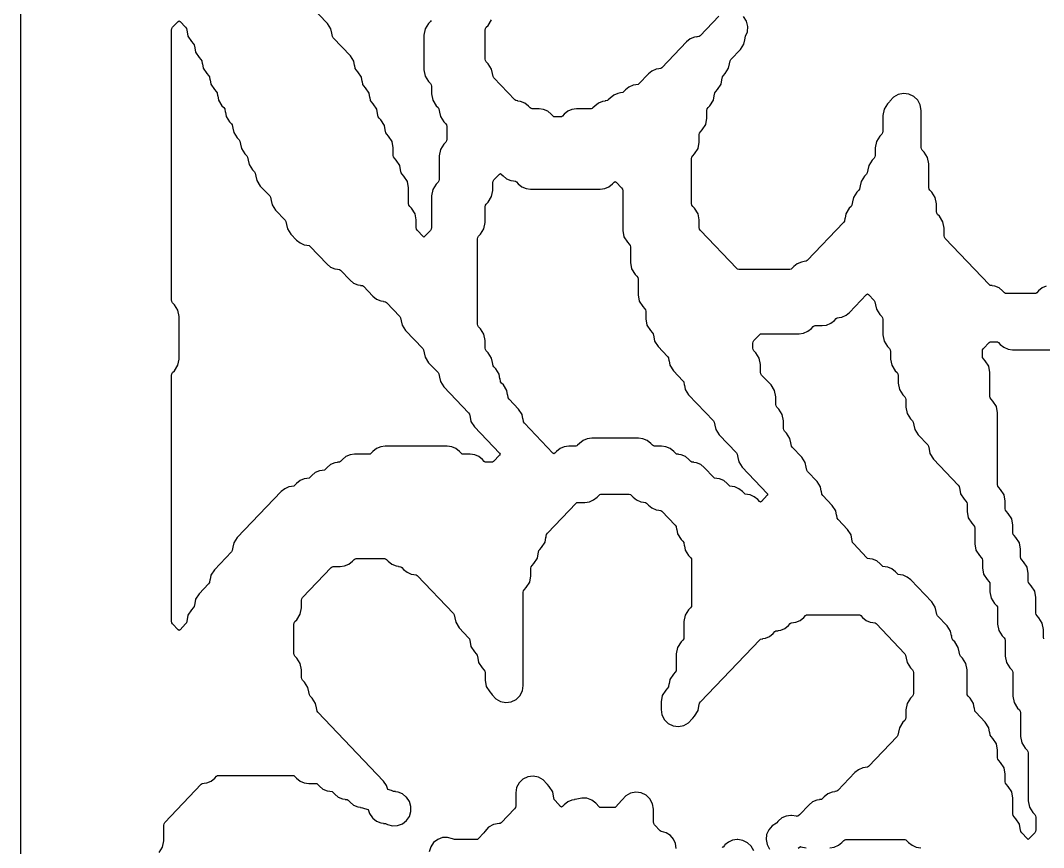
# Model space of a CAD drawing. Header units: millimetres. Extents: x 10 to 410, y 18 to 283.
# Drawn here: x 148 to 178.17, y 231.01 to 255.4 of the extents above; entities that cross this region are included whole.
import ezdxf

# ---------------------------------------------------------------- set-up
doc = ezdxf.new("R2010")
doc.units = ezdxf.units.MM
doc.layers.add('CUT', color=1, linetype='Continuous')

msp = doc.modelspace()

# ---------------------------------------------------------------- linework, layer by layer
at = {"layer": 'CUT'}
for points in [[(190.134, 157), (198.134, 157), (198.134, 160), (211.2679, 160), (211.2679, 280), (198.134, 280), (198.134, 283), (190.134, 283), (190.134, 280), (169.134, 280), (169.134, 283), (161.134, 283), (161.134, 280), (148, 280), (148, 160), (161.134, 160), (161.134, 157), (169.134, 157), (169.134, 160), (190.134, 160)], [(152.9134, 255.0686), (152.9381, 254.9403), (153.0403, 254.7812), (153.095, 254.7238), (153.1194, 254.6858), (153.1369, 254.5946), (153.139, 254.595), (153.1637, 254.4667), (153.2659, 254.3076), (153.3206, 254.2502), (153.345, 254.2122), (153.3625, 254.1211), (153.3646, 254.1215), (153.3893, 253.9932), (153.4915, 253.834), (153.5462, 253.7766), (153.5706, 253.7387), (153.5881, 253.6475), (153.5901, 253.6479), (153.6149, 253.5196), (153.7171, 253.3604), (153.7718, 253.303), (153.7961, 253.2651), (153.8137, 253.1739), (153.8157, 253.1743), (153.8404, 253.046), (153.9427, 252.8869), (153.9973, 252.8295), (154.0217, 252.7915), (154.0393, 252.7004), (154.0413, 252.7007), (154.066, 252.5725), (154.1682, 252.4133), (154.2229, 252.3559), (154.2473, 252.3179), (154.2649, 252.2268), (154.2669, 252.2272), (154.2916, 252.0989), (154.3938, 251.9397), (154.4485, 251.8823), (154.4729, 251.8444), (154.4904, 251.7532), (154.4925, 251.7536), (154.5172, 251.6253), (154.6194, 251.4662), (154.6741, 251.4088), (154.6985, 251.3708), (154.716, 251.2796), (154.7181, 251.28), (154.7428, 251.1517), (154.845, 250.9926), (154.8997, 250.9352), (154.9241, 250.8972), (154.9416, 250.8061), (154.9436, 250.8065), (154.9684, 250.6782), (155.0706, 250.519), (155.3508, 250.2248), (155.3752, 250.1869), (155.3928, 250.0957), (155.3948, 250.0961), (155.4195, 249.9678), (155.5217, 249.8086), (155.802, 249.5145), (155.8264, 249.4765), (155.8439, 249.3853), (155.846, 249.3857), (155.8707, 249.2574), (155.9729, 249.0983), (156.1383, 248.9247), (156.2434, 248.8406), (156.367, 248.7877), (156.4448, 248.7771), (156.4444, 248.7741), (156.5098, 248.7652), (156.535, 248.7451), (157.0406, 248.2143), (157.1457, 248.1303), (157.2694, 248.0773), (157.3471, 248.0667), (157.3467, 248.0637), (157.4121, 248.0549), (157.4373, 248.0347), (157.7174, 247.7407), (157.8224, 247.6567), (157.9461, 247.6037), (158.0239, 247.5932), (158.0235, 247.5902), (158.0889, 247.5813), (158.1141, 247.5612), (158.3941, 247.2672), (158.4992, 247.1831), (158.6229, 247.1301), (158.7006, 247.1196), (158.7002, 247.1166), (158.7656, 247.1077), (158.7908, 247.0876), (159.1858, 246.673), (159.2101, 246.6351), (159.2277, 246.5439), (159.2297, 246.5443), (159.2544, 246.416), (159.3567, 246.2569), (159.8625, 245.7259), (159.8869, 245.6879), (159.9044, 245.5968), (159.9065, 245.5972), (159.9312, 245.4689), (160.0334, 245.3097), (160.3137, 245.0155), (160.3381, 244.9776), (160.3556, 244.8864), (160.3577, 244.8868), (160.3824, 244.7585), (160.4846, 244.5993), (161.216, 243.8316), (161.2404, 243.7936), (161.2579, 243.7025), (161.26, 243.7029), (161.2847, 243.5746), (161.3869, 243.4154), (162.125, 242.6407), (162.1442, 242.6131), (162.125, 242.5855), (161.949, 242.4008), (161.9238, 242.3807), (161.8919, 242.3763), (161.7339, 242.3763), (161.7019, 242.3807), (161.6768, 242.4008), (161.6223, 242.458), (161.5172, 242.542), (161.3936, 242.595), (161.2603, 242.6131), (161.0571, 242.6131), (161.0252, 242.6174), (161, 242.6376), (160.9455, 242.6948), (160.8405, 242.7788), (160.7168, 242.8318), (160.5835, 242.8499), (158.7562, 242.8499), (158.6229, 242.8318), (158.4992, 242.7788), (158.3941, 242.6948), (158.3396, 242.6376), (158.3145, 242.6174), (158.2826, 242.6131), (157.8538, 242.6131), (157.7205, 242.595), (157.5969, 242.542), (157.4918, 242.458), (157.4373, 242.4008), (157.4121, 242.3807), (157.3467, 242.3718), (157.3471, 242.3688), (157.2694, 242.3582), (157.1457, 242.3052), (157.0406, 242.2212), (156.9861, 242.164), (156.961, 242.1439), (156.8956, 242.135), (156.896, 242.132), (156.8182, 242.1214), (156.6945, 242.0685), (156.5895, 241.9844), (156.535, 241.9272), (156.5098, 241.9071), (156.4444, 241.8982), (156.4448, 241.8952), (156.367, 241.8847), (156.2434, 241.8317), (156.1383, 241.7476), (156.0838, 241.6904), (156.0586, 241.6703), (155.9932, 241.6614), (155.9936, 241.6584), (155.9159, 241.6479), (155.7922, 241.5949), (155.6871, 241.5108), (154.3938, 240.1533), (154.2916, 239.9941), (154.2669, 239.8659), (154.2649, 239.8662), (154.2473, 239.7751), (154.2229, 239.7371), (153.7171, 239.2061), (153.6149, 239.047), (153.5901, 238.9187), (153.5881, 238.9191), (153.5706, 238.8279), (153.5462, 238.79), (153.2659, 238.4958), (153.1637, 238.3366), (153.139, 238.2083), (153.1369, 238.2087), (153.1194, 238.1176), (153.095, 238.0796), (153.0403, 238.0222), (152.9381, 237.8631), (152.9134, 237.7348), (152.9114, 237.7352), (152.8938, 237.644), (152.8694, 237.606), (152.7047, 237.4332), (152.6768, 237.412), (152.6488, 237.4332), (152.4841, 237.606), (152.4597, 237.644), (152.4512, 237.6883), (152.4512, 244.9333), (152.4597, 244.9776), (152.4841, 245.0155), (152.5388, 245.0729), (152.641, 245.2321), (152.6768, 245.4178), (152.6768, 246.6752), (152.641, 246.861), (152.5388, 247.0201), (152.4841, 247.0775), (152.4597, 247.1155), (152.4512, 247.1598), (152.4512, 255.1151), (152.4597, 255.1594), (152.4841, 255.1973), (152.6488, 255.3702), (152.6768, 255.3914), (152.7047, 255.3702), (152.8694, 255.1973), (152.8938, 255.1594), (152.9114, 255.0682)], [(161.7001, 245.739), (161.7001, 245.9649), (161.6643, 246.1506), (161.5621, 246.3097), (161.5074, 246.3671), (161.483, 246.4051), (161.4745, 246.4494), (161.4745, 248.9586), (161.483, 249.0029), (161.5074, 249.0409), (161.5621, 249.0983), (161.6643, 249.2574), (161.7001, 249.4432), (161.7001, 249.9058), (161.7086, 249.9501), (161.733, 249.988), (161.7877, 250.0454), (161.8899, 250.2046), (161.9257, 250.3903), (161.9257, 250.6161), (161.9342, 250.6604), (161.9586, 250.6984), (162.1233, 250.8713), (162.1513, 250.8924), (162.1792, 250.8713), (162.2291, 250.819), (162.3341, 250.7349), (162.4578, 250.6819), (162.5356, 250.6714), (162.5352, 250.6684), (162.6006, 250.6595), (162.6257, 250.6394), (162.6802, 250.5822), (162.7853, 250.4981), (162.9089, 250.4452), (163.0422, 250.4271), (165.0952, 250.4271), (165.2285, 250.4452), (165.3521, 250.4981), (165.4572, 250.5822), (165.507, 250.6345), (165.535, 250.6556), (165.563, 250.6345), (165.7277, 250.4616), (165.7521, 250.4236), (165.7606, 250.3793), (165.7606, 249.2064), (165.7964, 249.0207), (165.8986, 248.8615), (165.9533, 248.8041), (165.9776, 248.7661), (165.9862, 248.7218), (165.9862, 248.2592), (166.022, 248.0735), (166.1242, 247.9144), (166.1788, 247.857), (166.2032, 247.819), (166.2118, 247.7747), (166.2118, 247.3121), (166.2475, 247.1264), (166.3497, 246.9672), (166.4044, 246.9098), (166.4288, 246.8718), (166.4373, 246.8275), (166.4373, 246.6017), (166.4731, 246.416), (166.5753, 246.2569), (166.63, 246.1995), (166.6544, 246.1615), (166.672, 246.0703), (166.674, 246.0707), (166.6987, 245.9424), (166.8009, 245.7833), (167.0812, 245.4891), (167.1056, 245.4511), (167.1231, 245.36), (167.1252, 245.3604), (167.1499, 245.2321), (167.2521, 245.0729), (167.5323, 244.7787), (167.5567, 244.7408), (167.5743, 244.6496), (167.5763, 244.65), (167.601, 244.5217), (167.7032, 244.3626), (168.4347, 243.5948), (168.4591, 243.5568), (168.4766, 243.4657), (168.4787, 243.4661), (168.5034, 243.3378), (168.6056, 243.1786), (169.1114, 242.6477), (169.1358, 242.6097), (169.1534, 242.5185), (169.1554, 242.5189), (169.1801, 242.3906), (169.2823, 242.2315), (170.0204, 241.4568), (170.0396, 241.4292), (170.0204, 241.4016), (169.8491, 241.2218), (169.8211, 241.2006), (169.7931, 241.2218), (169.7433, 241.2741), (169.6382, 241.3581), (169.5146, 241.4111), (169.4368, 241.4216), (169.4372, 241.4246), (169.3718, 241.4335), (169.3466, 241.4536), (169.2921, 241.5108), (169.1871, 241.5949), (169.0634, 241.6479), (168.9856, 241.6584), (168.986, 241.6614), (168.9206, 241.6703), (168.8955, 241.6904), (168.841, 241.7476), (168.7359, 241.8317), (168.6122, 241.8847), (168.5345, 241.8952), (168.5349, 241.8982), (168.4695, 241.9071), (168.4443, 241.9272), (168.1642, 242.2212), (168.0591, 242.3052), (167.9355, 242.3582), (167.8577, 242.3688), (167.8581, 242.3718), (167.7927, 242.3807), (167.7675, 242.4008), (167.713, 242.458), (167.608, 242.542), (167.4843, 242.595), (167.4065, 242.6056), (167.4069, 242.6086), (167.3415, 242.6174), (167.3164, 242.6376), (167.2619, 242.6948), (167.1568, 242.7788), (167.0332, 242.8318), (166.8999, 242.8499), (166.6967, 242.8499), (166.6648, 242.8542), (166.6396, 242.8744), (166.5851, 242.9316), (166.4801, 243.0156), (166.3564, 243.0686), (166.2231, 243.0867), (164.8469, 243.0867), (164.7136, 243.0686), (164.59, 243.0156), (164.4849, 242.9316), (164.4304, 242.8744), (164.4052, 242.8542), (164.3733, 242.8499), (164.1702, 242.8499), (164.0369, 242.8318), (163.9132, 242.7788), (163.8081, 242.6948), (163.7583, 242.6425), (163.7303, 242.6213), (163.7024, 242.6425), (162.8609, 243.5257), (162.8365, 243.5637), (162.819, 243.6548), (162.8169, 243.6544), (162.7922, 243.7827), (162.69, 243.9419), (162.4098, 244.2361), (162.3854, 244.274), (162.3678, 244.3652), (162.3658, 244.3648), (162.3411, 244.4931), (162.2389, 244.6522), (162.1842, 244.7096), (162.1598, 244.7476), (162.1422, 244.8388), (162.1402, 244.8384), (162.1155, 244.9667), (162.0133, 245.1258), (161.9586, 245.1832), (161.9342, 245.2212), (161.9166, 245.3123), (161.9146, 245.3119), (161.8899, 245.4402), (161.7877, 245.5994), (161.733, 245.6568), (161.7086, 245.6947)], [(171.3224, 246.32), (171.3769, 246.3772), (171.402, 246.3974), (171.434, 246.4017), (171.6371, 246.4017), (171.7704, 246.4198), (171.8941, 246.4728), (171.9991, 246.5568), (172.0536, 246.614), (172.0788, 246.6341), (172.1442, 246.643), (172.1438, 246.646), (172.2216, 246.6566), (172.3452, 246.7096), (172.4503, 246.7936), (172.9513, 247.3195), (172.9793, 247.3406), (173.0072, 247.3195), (173.1719, 247.1466), (173.1963, 247.1086), (173.2139, 247.0175), (173.2159, 247.0179), (173.2406, 246.8896), (173.3428, 246.7304), (173.3975, 246.673), (173.4219, 246.6351), (173.4304, 246.5908), (173.4304, 246.1282), (173.4662, 245.9424), (173.5684, 245.7833), (173.6231, 245.7259), (173.6475, 245.6879), (173.656, 245.6436), (173.656, 245.4178), (173.6918, 245.2321), (173.794, 245.0729), (173.8487, 245.0155), (173.8731, 244.9776), (173.8816, 244.9333), (173.8816, 244.7074), (173.9174, 244.5217), (174.0196, 244.3626), (174.0743, 244.3052), (174.0986, 244.2672), (174.1072, 244.2229), (174.1072, 243.9971), (174.143, 243.8114), (174.2452, 243.6522), (174.2998, 243.5948), (174.3242, 243.5568), (174.3418, 243.4657), (174.3438, 243.4661), (174.3685, 243.3378), (174.4707, 243.1786), (174.751, 242.8844), (174.7754, 242.8465), (174.793, 242.7553), (174.795, 242.7557), (174.8197, 242.6274), (174.9219, 242.4683), (175.6533, 241.7005), (175.6777, 241.6625), (175.6953, 241.5714), (175.6973, 241.5718), (175.722, 241.4435), (175.8243, 241.2843), (175.8789, 241.2269), (175.9033, 241.189), (175.9118, 241.1447), (175.9118, 240.9189), (175.9476, 240.7331), (176.0498, 240.574), (176.1045, 240.5166), (176.1289, 240.4786), (176.1374, 240.4343), (176.1374, 239.9717), (176.1732, 239.786), (176.2754, 239.6268), (176.3301, 239.5694), (176.3545, 239.5315), (176.363, 239.4872), (176.363, 239.2614), (176.3988, 239.0756), (176.501, 238.9165), (176.5557, 238.8591), (176.5801, 238.8211), (176.5886, 238.7768), (176.5886, 238.551), (176.6244, 238.3653), (176.7266, 238.2061), (176.7813, 238.1487), (176.8056, 238.1108), (176.8142, 238.0664), (176.8142, 237.6039), (176.85, 237.4181), (176.9522, 237.259), (177.0069, 237.2016), (177.0312, 237.1636), (177.0398, 237.1193), (177.0398, 236.6567), (177.0755, 236.471), (177.1778, 236.3118), (177.2324, 236.2544), (177.2568, 236.2165), (177.2653, 236.1722), (177.2653, 235.4728), (177.3011, 235.287), (177.4033, 235.1279), (177.458, 235.0705), (177.4824, 235.0325), (177.4909, 234.9882), (177.4909, 234.2888), (177.5267, 234.1031), (177.6289, 233.944), (177.6836, 233.8866), (177.708, 233.8486), (177.7165, 233.8043), (177.7165, 232.3945), (177.7523, 232.2088), (177.8545, 232.0497), (177.9092, 231.9923), (177.9336, 231.9543), (177.9421, 231.91), (177.9421, 231.5319), (177.9336, 231.4876), (177.9092, 231.4496), (177.7445, 231.2767), (177.7165, 231.2556), (177.6885, 231.2767), (177.5238, 231.4496), (177.4995, 231.4876), (177.4819, 231.5787), (177.4799, 231.5783), (177.4552, 231.7066), (177.3529, 231.8658), (177.2983, 231.9232), (177.2739, 231.9611), (177.2653, 232.0054), (177.2653, 232.468), (177.2296, 232.6538), (177.1274, 232.8129), (177.0727, 232.8703), (177.0483, 232.9083), (177.0398, 232.9526), (177.0398, 233.1784), (177.004, 233.3641), (176.9018, 233.5233), (176.8471, 233.5807), (176.8227, 233.6186), (176.8142, 233.6629), (176.8142, 233.8887), (176.7784, 234.0745), (176.6762, 234.2336), (176.6215, 234.291), (176.5971, 234.329), (176.5796, 234.4202), (176.5775, 234.4198), (176.5528, 234.5481), (176.4506, 234.7072), (176.1703, 235.0014), (176.146, 235.0394), (176.1284, 235.1305), (176.1264, 235.1301), (176.1017, 235.2584), (175.9994, 235.4176), (175.9448, 235.475), (175.9204, 235.5129), (175.9118, 235.5572), (175.9118, 236.2566), (175.8761, 236.4423), (175.7739, 236.6015), (175.7192, 236.6589), (175.6948, 236.6969), (175.6772, 236.788), (175.6752, 236.7876), (175.6505, 236.9159), (175.5483, 237.0751), (175.4936, 237.1325), (175.4692, 237.1704), (175.4517, 237.2616), (175.4496, 237.2612), (175.4249, 237.3895), (175.3227, 237.5486), (175.0424, 237.8428), (175.018, 237.8808), (175.0005, 237.972), (174.9984, 237.9716), (174.9737, 238.0999), (174.8715, 238.259), (174.255, 238.9062), (174.1499, 238.9902), (174.0262, 239.0432), (173.9485, 239.0538), (173.9489, 239.0568), (173.8835, 239.0656), (173.8583, 239.0858), (173.8038, 239.143), (173.6987, 239.227), (173.5751, 239.28), (173.4973, 239.2906), (173.4977, 239.2936), (173.4323, 239.3024), (173.4071, 239.3226), (173.3526, 239.3798), (173.2476, 239.4638), (173.1239, 239.5168), (173.0461, 239.5273), (173.0465, 239.5303), (172.9811, 239.5392), (172.956, 239.5593), (172.561, 239.9739), (172.5366, 240.0119), (172.5191, 240.103), (172.517, 240.1026), (172.4923, 240.2309), (172.3901, 240.3901), (172.1098, 240.6843), (172.0855, 240.7222), (172.0679, 240.8134), (172.0659, 240.813), (172.0412, 240.9413), (171.9389, 241.1004), (171.6587, 241.3946), (171.6343, 241.4326), (171.6167, 241.5237), (171.6147, 241.5234), (171.59, 241.6516), (171.4878, 241.8108), (171.2075, 242.105), (171.1831, 242.1429), (171.1656, 242.2341), (171.1635, 242.2337), (171.1388, 242.362), (171.0366, 242.5212), (170.7563, 242.8153), (170.732, 242.8533), (170.7144, 242.9445), (170.7124, 242.9441), (170.6877, 243.0724), (170.5854, 243.2315), (170.5308, 243.2889), (170.5064, 243.3269), (170.4978, 243.3712), (170.4978, 243.597), (170.4621, 243.7827), (170.3599, 243.9419), (170.3052, 243.9993), (170.2808, 244.0372), (170.2723, 244.0815), (170.2723, 244.3074), (170.2365, 244.4931), (170.1343, 244.6522), (169.854, 244.9464), (169.8296, 244.9844), (169.8211, 245.0287), (169.8211, 245.2545), (169.7853, 245.4402), (169.6831, 245.5994), (169.6284, 245.6568), (169.604, 245.6947), (169.5955, 245.739), (169.5955, 245.8804), (169.604, 245.9247), (169.6284, 245.9627), (169.7978, 246.1404), (169.823, 246.1606), (169.8549, 246.1649), (170.9604, 246.1649), (171.0937, 246.183), (171.2173, 246.236)]]:
    msp.add_lwpolyline(points, close=True, dxfattribs=at)
for points in [[(160.1125, 255.403), (160.0881, 255.365), (160.0334, 255.3076), (159.9312, 255.1485), (159.8954, 254.9627), (159.8954, 253.9421), (159.9312, 253.7564), (160.0334, 253.5972), (160.0881, 253.5398), (160.1125, 253.5019), (160.121, 253.4576), (160.121, 253.2318), (160.1568, 253.046), (160.259, 252.8869), (160.3137, 252.8295), (160.3381, 252.7915), (160.3556, 252.7004), (160.3577, 252.7007), (160.3824, 252.5725), (160.4846, 252.4133), (160.5393, 252.3559), (160.5636, 252.3179), (160.5722, 252.2736), (160.5722, 251.8955), (160.5636, 251.8512), (160.5393, 251.8132), (160.4846, 251.7558), (160.3824, 251.5967), (160.3466, 251.4109), (160.3466, 250.7116), (160.3381, 250.6673), (160.3137, 250.6293), (160.259, 250.5719), (160.1568, 250.4127), (160.121, 250.227), (160.121, 249.2908), (160.1125, 249.2465), (160.0881, 249.2086), (159.9234, 249.0357), (159.8954, 249.0145), (159.8674, 249.0357), (159.7028, 249.2086), (159.6784, 249.2465), (159.6698, 249.2908), (159.6698, 249.5167), (159.6341, 249.7024), (159.5319, 249.8615), (159.4772, 249.9189), (159.4528, 249.9569), (159.4443, 250.0012), (159.4443, 250.4638), (159.4085, 250.6495), (159.3063, 250.8087), (159.2516, 250.8661), (159.2272, 250.904), (159.2096, 250.9952), (159.2076, 250.9948), (159.1829, 251.1231), (159.0807, 251.2823), (159.026, 251.3397), (159.0016, 251.3776), (158.9931, 251.4219), (158.9931, 251.6477), (158.9573, 251.8335), (158.8551, 251.9926), (158.8004, 252.05), (158.776, 252.088), (158.7585, 252.1791), (158.7564, 252.1787), (158.7317, 252.307), (158.6295, 252.4662), (158.5748, 252.5236), (158.5505, 252.5616), (158.5329, 252.6527), (158.5309, 252.6523), (158.5061, 252.7806), (158.4039, 252.9398), (158.3493, 252.9972), (158.3249, 253.0351), (158.3073, 253.1263), (158.3053, 253.1259), (158.2806, 253.2542), (158.1784, 253.4133), (158.1237, 253.4707), (158.0993, 253.5087), (158.0817, 253.5999), (158.0797, 253.5995), (158.055, 253.7278), (157.9528, 253.8869), (157.8981, 253.9443), (157.8737, 253.9823), (157.8561, 254.0734), (157.8541, 254.073), (157.8294, 254.2013), (157.7272, 254.3605), (157.2213, 254.8915), (157.197, 254.9294), (157.1794, 255.0206), (157.1774, 255.0202), (157.1526, 255.1485), (157.0504, 255.3076), (155.7571, 256.6652)], [(168.5887, 255.5267), (168.0397, 254.9505), (168.0146, 254.9303), (167.9492, 254.9215), (167.9496, 254.9185), (167.8718, 254.9079), (167.7481, 254.8549), (167.6431, 254.7709), (166.9118, 254.0033), (166.8867, 253.9832), (166.8212, 253.9743), (166.8217, 253.9713), (166.7439, 253.9608), (166.6202, 253.9078), (166.5151, 253.8237), (166.2351, 253.5297), (166.2099, 253.5096), (166.1445, 253.5007), (166.1449, 253.4977), (166.0671, 253.4872), (165.9435, 253.4342), (165.8384, 253.3502), (165.7839, 253.293), (165.7587, 253.2728), (165.6933, 253.264), (165.6937, 253.261), (165.6159, 253.2504), (165.4923, 253.1974), (165.3872, 253.1134), (165.3327, 253.0562), (165.3076, 253.036), (165.2422, 253.0272), (165.2426, 253.0242), (165.1648, 253.0136), (165.0411, 252.9606), (164.9361, 252.8766), (164.8816, 252.8194), (164.8564, 252.7993), (164.8245, 252.7949), (164.3957, 252.7949), (164.2624, 252.7768), (164.1388, 252.7238), (164.0337, 252.6398), (163.9792, 252.5826), (163.9541, 252.5625), (163.9221, 252.5581), (163.7641, 252.5581), (163.7322, 252.5625), (163.707, 252.5826), (163.6525, 252.6398), (163.5475, 252.7238), (163.4238, 252.7768), (163.2905, 252.7949), (163.0874, 252.7949), (163.0554, 252.7993), (163.0303, 252.8194), (162.9758, 252.8766), (162.8707, 252.9606), (162.7471, 253.0136), (162.6693, 253.0242), (162.6697, 253.0272), (162.6043, 253.036), (162.5791, 253.0562), (161.9586, 253.7075), (161.9342, 253.7455), (161.9166, 253.8366), (161.9146, 253.8363), (161.8899, 253.9645), (161.7877, 254.1237), (161.733, 254.1811), (161.7086, 254.2191), (161.7001, 254.2634), (161.7001, 255.1151), (161.7086, 255.1594), (161.733, 255.1973), (161.7877, 255.2547), (161.8899, 255.4139)], [(178.2486, 247.5675), (178.125, 247.5145), (178.0199, 247.4305), (177.9654, 247.3733), (177.9402, 247.3532), (177.9083, 247.3488), (177.0736, 247.3488), (177.0416, 247.3532), (177.0165, 247.3733), (176.962, 247.4305), (176.8569, 247.5145), (176.7332, 247.5675), (176.6555, 247.5781), (176.6559, 247.5811), (176.5905, 247.59), (176.5653, 247.6101), (175.268, 248.9718), (175.2436, 249.0098), (175.2351, 249.0541), (175.2351, 249.2799), (175.1993, 249.4656), (175.0971, 249.6248), (175.0424, 249.6822), (175.018, 249.7201), (175.0095, 249.7644), (175.0095, 249.9902), (174.9737, 250.176), (174.8715, 250.3351), (174.8168, 250.3925), (174.7925, 250.4305), (174.7839, 250.4748), (174.7839, 251.1742), (174.7482, 251.3599), (174.6459, 251.519), (174.5913, 251.5764), (174.5669, 251.6144), (174.5583, 251.6587), (174.5583, 252.7496), (174.5328, 252.9075), (174.4586, 253.0493), (174.3435, 253.1604), (174.1991, 253.2294), (174.0404, 253.2493), (173.8835, 253.218), (173.7445, 253.1388), (173.6376, 253.0198), (173.6231, 252.9972), (173.5684, 252.9398), (173.4662, 252.7806), (173.4304, 252.5949), (173.4304, 252.1323), (173.4219, 252.088), (173.3975, 252.05), (173.3428, 251.9926), (173.2406, 251.8335), (173.2048, 251.6477), (173.2048, 251.4219), (173.1963, 251.3776), (173.1719, 251.3397), (173.1172, 251.2823), (173.015, 251.1231), (172.9903, 250.9948), (172.9883, 250.9952), (172.9707, 250.904), (172.9463, 250.8661), (172.8917, 250.8087), (172.7895, 250.6495), (172.7647, 250.5212), (172.7627, 250.5216), (172.7451, 250.4305), (172.7208, 250.3925), (172.6661, 250.3351), (172.5639, 250.176), (172.5392, 250.0477), (172.5371, 250.0481), (172.5196, 249.9569), (172.4952, 249.9189), (172.4405, 249.8615), (172.3383, 249.7024), (172.3136, 249.5741), (172.3115, 249.5745), (172.294, 249.4833), (172.2696, 249.4454), (171.1979, 248.3204), (171.1727, 248.3003), (171.1073, 248.2914), (171.1077, 248.2884), (171.0299, 248.2779), (170.9063, 248.2249), (170.8012, 248.1409), (170.7467, 248.0837), (170.7216, 248.0635), (170.6896, 248.0592), (169.1781, 248.0592), (169.1462, 248.0635), (169.121, 248.0837), (168.0493, 249.2086), (168.025, 249.2465), (168.0164, 249.2908), (168.0164, 249.5167), (167.9806, 249.7024), (167.8784, 249.8615), (167.8238, 249.9189), (167.7994, 249.9569), (167.7908, 250.0012), (167.7908, 251.3265), (167.7994, 251.3708), (167.8238, 251.4088), (167.8784, 251.4662), (167.9806, 251.6253), (168.0164, 251.811), (168.0164, 252.0368), (168.025, 252.0812), (168.0493, 252.1191), (168.104, 252.1765), (168.2062, 252.3357), (168.242, 252.5214), (168.242, 252.7472), (168.2505, 252.7915), (168.2749, 252.8295), (168.3296, 252.8869), (168.4318, 253.046), (168.4565, 253.1743), (168.4586, 253.1739), (168.4761, 253.2651), (168.5005, 253.303), (168.5552, 253.3604), (168.6574, 253.5196), (168.6821, 253.6479), (168.6842, 253.6475), (168.7017, 253.7387), (168.7261, 253.7766), (168.7808, 253.834), (168.883, 253.9932), (168.9077, 254.1215), (168.9097, 254.1211), (168.9273, 254.2122), (168.9517, 254.2502), (169.2319, 254.5444), (169.3342, 254.7035), (169.3589, 254.8318), (169.3609, 254.8314), (169.3803, 254.9323), (169.436, 255.0615), (169.4489, 255.2242), (169.4087, 255.3824), (169.3197, 255.5192)], [(178.1762, 237.1704), (178.1677, 237.2147), (178.1677, 237.4405), (178.1319, 237.6263), (178.0297, 237.7854), (177.975, 237.8428), (177.9506, 237.8808), (177.9421, 237.9251), (177.9421, 238.3877), (177.9063, 238.5734), (177.8041, 238.7326), (177.7494, 238.79), (177.725, 238.8279), (177.7165, 238.8722), (177.7165, 239.0981), (177.6807, 239.2838), (177.5785, 239.4429), (177.5238, 239.5003), (177.4995, 239.5383), (177.4909, 239.5826), (177.4909, 239.8084), (177.4552, 239.9941), (177.3529, 240.1533), (177.2983, 240.2107), (177.2739, 240.2487), (177.2653, 240.293), (177.2653, 240.5188), (177.2296, 240.7045), (177.1274, 240.8637), (177.0727, 240.9211), (177.0483, 240.959), (177.0398, 241.0033), (177.0398, 241.2291), (177.004, 241.4149), (176.9018, 241.574), (176.8471, 241.6314), (176.8227, 241.6694), (176.8142, 241.7137), (176.8142, 243.8338), (176.7784, 244.0195), (176.6762, 244.1787), (176.6215, 244.2361), (176.5971, 244.274), (176.5886, 244.3183), (176.5886, 245.0177), (176.5528, 245.2034), (176.4506, 245.3626), (176.3959, 245.42), (176.3715, 245.458), (176.363, 245.5023), (176.363, 245.6436), (176.3715, 245.6879), (176.3959, 245.7259), (176.5653, 245.9037), (176.5905, 245.9238), (176.6224, 245.9281), (176.7804, 245.9281), (176.8123, 245.9238), (176.8375, 245.9037), (176.892, 245.8464), (176.997, 245.7624), (177.1207, 245.7094), (177.254, 245.6913), (178.4046, 245.6913)], [(152.0876, 230.8657), (152.1898, 231.0249), (152.2256, 231.2106), (152.2256, 231.6732), (152.2341, 231.7175), (152.2585, 231.7555), (153.3302, 232.8804), (153.3554, 232.9005), (153.4208, 232.9094), (153.4204, 232.9124), (153.4982, 232.923), (153.6218, 232.9759), (153.7269, 233.06), (153.7814, 233.1172), (153.8065, 233.1373), (153.8385, 233.1416), (156.0267, 233.1416), (156.0586, 233.1373), (156.0838, 233.1172), (156.1383, 233.06), (156.2434, 232.9759), (156.367, 232.923), (156.5003, 232.9049), (156.7035, 232.9049), (156.7354, 232.9005), (156.7606, 232.8804), (156.8151, 232.8232), (156.9201, 232.7392), (157.0438, 232.6862), (157.1216, 232.6756), (157.1212, 232.6726), (157.1866, 232.6637), (157.2117, 232.6436), (157.2662, 232.5864), (157.3713, 232.5024), (157.4949, 232.4494), (157.5727, 232.4388), (157.5723, 232.4358), (157.6377, 232.427), (157.6629, 232.4068), (157.7174, 232.3496), (157.8224, 232.2656), (157.9461, 232.2126), (158.0239, 232.202), (158.0235, 232.199), (158.0895, 232.1901), (158.1463, 232.1658), (158.2537, 232.138), (158.292, 232.0166), (158.3786, 231.8923), (158.3941, 231.876), (158.4992, 231.792), (158.6229, 231.739), (158.7006, 231.7285), (158.7002, 231.7255), (158.7166, 231.7233), (158.7356, 231.7237), (158.7562, 231.7209), (158.7637, 231.7209), (158.7798, 231.7107), (158.823, 231.6922), (158.9697, 231.6543), (159.1209, 231.6621), (159.2629, 231.7148), (159.3826, 231.8076), (159.4691, 231.932), (159.5143, 232.0765), (159.5141, 232.228), (159.4686, 232.3724), (159.382, 232.4967), (159.3664, 232.513), (159.2614, 232.597), (159.1377, 232.65), (159.0599, 232.6605), (159.0604, 232.6635), (159.044, 232.6657), (159.025, 232.6653), (159.0044, 232.6681), (158.9969, 232.6681), (158.9808, 232.6783), (158.9376, 232.6968), (158.8301, 232.7246), (158.7919, 232.846), (158.7052, 232.9702), (156.7702, 235.0014), (156.7458, 235.0394), (156.7282, 235.1305), (156.7262, 235.1301), (156.7015, 235.2584), (156.5993, 235.4176), (156.5446, 235.475), (156.5202, 235.5129), (156.5026, 235.6041), (156.5006, 235.6037), (156.4759, 235.732), (156.3737, 235.8911), (156.319, 235.9485), (156.2946, 235.9865), (156.2861, 236.0308), (156.2861, 236.2566), (156.2503, 236.4423), (156.1481, 236.6015), (156.0934, 236.6589), (156.069, 236.6969), (156.0605, 236.7412), (156.0605, 237.5929), (156.069, 237.6372), (156.0934, 237.6751), (156.1481, 237.7325), (156.2503, 237.8917), (156.2861, 238.0774), (156.2861, 238.3032), (156.2946, 238.3475), (156.319, 238.3855), (157.1651, 239.2736), (157.1903, 239.2938), (157.2222, 239.2981), (157.4253, 239.2981), (157.5587, 239.3162), (157.6823, 239.3692), (157.7874, 239.4532), (157.8419, 239.5104), (157.867, 239.5305), (157.899, 239.5349), (158.7337, 239.5349), (158.7656, 239.5305), (158.7908, 239.5104), (158.8453, 239.4532), (158.9504, 239.3692), (159.074, 239.3162), (159.1518, 239.3056), (159.1514, 239.3026), (159.2168, 239.2938), (159.242, 239.2736), (159.2965, 239.2164), (159.4015, 239.1324), (159.5252, 239.0794), (159.603, 239.0688), (159.6026, 239.0659), (159.668, 239.057), (159.6931, 239.0368), (160.7648, 237.9119), (160.7892, 237.874), (160.8068, 237.7828), (160.8088, 237.7832), (160.8335, 237.6549), (160.9357, 237.4958), (161.216, 237.2016), (161.2404, 237.1636), (161.2579, 237.0724), (161.26, 237.0728), (161.2847, 236.9445), (161.3869, 236.7854), (161.4416, 236.728), (161.466, 236.69), (161.4835, 236.5989), (161.4856, 236.5993), (161.5103, 236.471), (161.6125, 236.3118), (161.6672, 236.2544), (161.6916, 236.2165), (161.7001, 236.1722), (161.7001, 235.9463), (161.7359, 235.7606), (161.8381, 235.6015), (161.8928, 235.5441), (161.9073, 235.5214), (162.0142, 235.4024), (162.1532, 235.3232), (162.3101, 235.2919), (162.4688, 235.3118), (162.6131, 235.3809), (162.7283, 235.4919), (162.8024, 235.6337), (162.828, 235.7916), (162.828, 238.54), (162.8365, 238.5843), (162.8609, 238.6223), (162.9156, 238.6797), (163.0178, 238.8388), (163.0536, 239.0246), (163.0536, 239.2504), (163.0621, 239.2947), (163.0865, 239.3326), (163.1412, 239.39), (163.2434, 239.5492), (163.2681, 239.6775), (163.2701, 239.6771), (163.2877, 239.7683), (163.3121, 239.8062), (163.3668, 239.8636), (163.469, 240.0228), (163.4937, 240.1511), (163.4957, 240.1507), (163.5133, 240.2418), (163.5377, 240.2798), (164.3838, 241.1679), (164.4089, 241.1881), (164.4409, 241.1924), (164.644, 241.1924), (164.7773, 241.2105), (164.901, 241.2635), (165.006, 241.3475), (165.0605, 241.4047), (165.0857, 241.4248), (165.1176, 241.4292), (165.9524, 241.4292), (165.9843, 241.4248), (166.0095, 241.4047), (166.064, 241.3475), (166.169, 241.2635), (166.2927, 241.2105), (166.3705, 241.1999), (166.3701, 241.1969), (166.4355, 241.1881), (166.4606, 241.1679), (166.5151, 241.1107), (166.6202, 241.0267), (166.7439, 240.9737), (166.8217, 240.9631), (166.8212, 240.9601), (166.8867, 240.9513), (166.9118, 240.9311), (167.3068, 240.5166), (167.3311, 240.4786), (167.3487, 240.3875), (167.3507, 240.3878), (167.3755, 240.2596), (167.4777, 240.1004), (167.5323, 240.043), (167.5567, 240.005), (167.5743, 239.9139), (167.5763, 239.9143), (167.601, 239.786), (167.7032, 239.6268), (167.7579, 239.5694), (167.7823, 239.5315), (167.7908, 239.4872), (167.7908, 238.1619), (167.7823, 238.1176), (167.7579, 238.0796), (167.7032, 238.0222), (167.601, 237.8631), (167.5653, 237.6773), (167.5653, 237.2147), (167.5567, 237.1704), (167.5323, 237.1325), (167.4777, 237.0751), (167.3755, 236.9159), (167.3397, 236.7302), (167.3397, 236.2676), (167.3311, 236.2233), (167.3068, 236.1853), (167.2521, 236.1279), (167.1499, 235.9688), (167.1252, 235.8405), (167.1231, 235.8409), (167.1056, 235.7497), (167.0812, 235.7118), (167.0265, 235.6544), (166.9243, 235.4952), (166.8885, 235.3095), (166.8885, 235.0813), (166.9141, 234.9233), (166.9883, 234.7816), (167.1034, 234.6705), (167.2477, 234.6015), (167.4065, 234.5816), (167.5634, 234.6128), (167.7024, 234.692), (167.8092, 234.8111), (167.8238, 234.8337), (167.8784, 234.8911), (167.9806, 235.0503), (168.0054, 235.1785), (168.0074, 235.1782), (168.025, 235.2693), (168.0493, 235.3073), (169.7978, 237.1426), (169.823, 237.1627), (169.8884, 237.1716), (169.888, 237.1746), (169.9657, 237.1851), (170.0894, 237.2381), (170.1945, 237.3221), (170.249, 237.3793), (170.2741, 237.3995), (170.3395, 237.4084), (170.3391, 237.4113), (170.4169, 237.4219), (170.5406, 237.4749), (170.6456, 237.5589), (170.7001, 237.6161), (170.7253, 237.6363), (170.7907, 237.6451), (170.7903, 237.6481), (170.8681, 237.6587), (170.9917, 237.7117), (171.0968, 237.7957), (171.1513, 237.8529), (171.1765, 237.873), (171.2084, 237.8774), (172.7199, 237.8774), (172.7518, 237.873), (172.777, 237.8529), (172.8315, 237.7957), (172.9365, 237.7117), (173.0602, 237.6587), (173.138, 237.6481), (173.1376, 237.6451), (173.203, 237.6363), (173.2282, 237.6161), (174.0743, 236.728), (174.0986, 236.69), (174.1162, 236.5989), (174.1182, 236.5993), (174.143, 236.471), (174.2452, 236.3118), (174.2998, 236.2544), (174.3242, 236.2165), (174.3328, 236.1722), (174.3328, 235.5572), (174.3242, 235.5129), (174.2998, 235.475), (174.2452, 235.4176), (174.143, 235.2584), (174.1072, 235.0727), (174.1072, 234.8469), (174.0986, 234.8026), (174.0743, 234.7646), (174.0196, 234.7072), (173.9174, 234.5481), (173.8927, 234.4198), (173.8906, 234.4202), (173.8731, 234.329), (173.8487, 234.291), (173.0026, 233.4029), (172.9774, 233.3828), (172.912, 233.3739), (172.9124, 233.3709), (172.8346, 233.3603), (172.711, 233.3074), (172.6059, 233.2233), (172.1002, 232.6925), (172.0751, 232.6724), (172.0097, 232.6635), (172.0101, 232.6605), (171.9323, 232.65), (171.8086, 232.597), (171.7036, 232.513), (171.6491, 232.4558), (171.6239, 232.4356), (171.5585, 232.4267), (171.5589, 232.4238), (171.4811, 232.4132), (171.3575, 232.3602), (171.2524, 232.2762), (170.9723, 231.9822), (170.9249, 231.9443), (170.8985, 231.9278), (170.8843, 231.9348), (170.7346, 231.9577), (170.7121, 231.9577), (170.5788, 231.9396), (170.4551, 231.8866), (170.3501, 231.8026), (170.3345, 231.7863), (170.301, 231.7382), (170.2898, 231.7334), (170.1612, 231.6533), (170.0625, 231.5384), (170.0027, 231.3993), (169.9873, 231.2486), (170.0178, 231.1002), (170.0912, 230.9678)], [(167.3397, 230.9908), (167.3192, 231.1324), (167.2595, 231.2624), (167.1653, 231.3702), (167.0445, 231.4469), (166.9069, 231.4862), (166.8904, 231.4885), (166.8652, 231.5086), (166.6958, 231.6864), (166.6715, 231.7243), (166.6629, 231.7686), (166.6629, 232.1492), (166.6373, 232.3071), (166.5632, 232.4489), (166.448, 232.5599), (166.3037, 232.629), (166.145, 232.6489), (165.9881, 232.6176), (165.8491, 232.5384), (165.7422, 232.4194), (165.7277, 232.3967), (165.5583, 232.219), (165.5332, 232.1988), (165.5012, 232.1945), (165.1176, 232.1945), (165.0857, 232.1988), (165.0605, 232.219), (164.9638, 232.3206), (164.8441, 232.413), (164.7023, 232.4655), (164.5512, 232.4731), (164.4073, 232.4359), (164.3398, 232.4267), (164.3402, 232.4238), (164.2624, 232.4132), (164.1388, 232.3602), (164.0337, 232.2762), (163.9839, 232.2239), (163.9559, 232.2027), (163.9279, 232.2239), (163.7633, 232.3967), (163.7389, 232.4347), (163.7213, 232.5259), (163.7193, 232.5255), (163.6946, 232.6538), (163.5924, 232.8129), (163.5377, 232.8703), (163.5231, 232.8929), (163.4163, 233.012), (163.2773, 233.0912), (163.1204, 233.1224), (162.9616, 233.1025), (162.8173, 233.0335), (162.7022, 232.9224), (162.628, 232.7807), (162.6024, 232.6228), (162.6024, 232.2422), (162.5939, 232.1979), (162.5695, 232.16), (162.1746, 231.7454), (162.1494, 231.7253), (162.1175, 231.7209), (162.1146, 231.7209), (161.951, 231.6934), (161.8054, 231.6139), (161.6938, 231.4911), (161.6672, 231.4496), (161.4978, 231.2718), (161.4726, 231.2517), (161.4407, 231.2474), (160.8315, 231.2474), (160.799, 231.2518), (160.7422, 231.2761), (160.5956, 231.314), (160.4443, 231.3062), (160.3023, 231.2535), (160.1826, 231.1607), (160.0962, 231.0363), (160.051, 230.8918)], [(169.6244, 230.9209), (169.551, 231.0533), (169.4412, 231.1577), (169.3052, 231.2244), (169.1555, 231.2474), (169.133, 231.2474), (168.9997, 231.2293), (168.876, 231.1763), (168.771, 231.0922), (168.7555, 231.0759), (168.7219, 231.0278), (168.7055, 231.0208), (168.6893, 231.0106)], [(171.8627, 231.0106), (171.996, 231.0287), (172.1197, 231.0817), (172.2247, 231.1657), (172.2792, 231.2229), (172.3044, 231.243), (172.3363, 231.2474), (174.0734, 231.2474), (174.1053, 231.243), (174.1305, 231.2229), (174.185, 231.1657), (174.29, 231.0817), (174.4137, 231.0287), (174.547, 231.0106)], [(170.9315, 230.9981), (170.9995, 231.0405), (171.0137, 231.0335), (171.1634, 231.0106)]]:
    msp.add_lwpolyline(points, dxfattribs=at)

doc.saveas('drawing.dxf')
